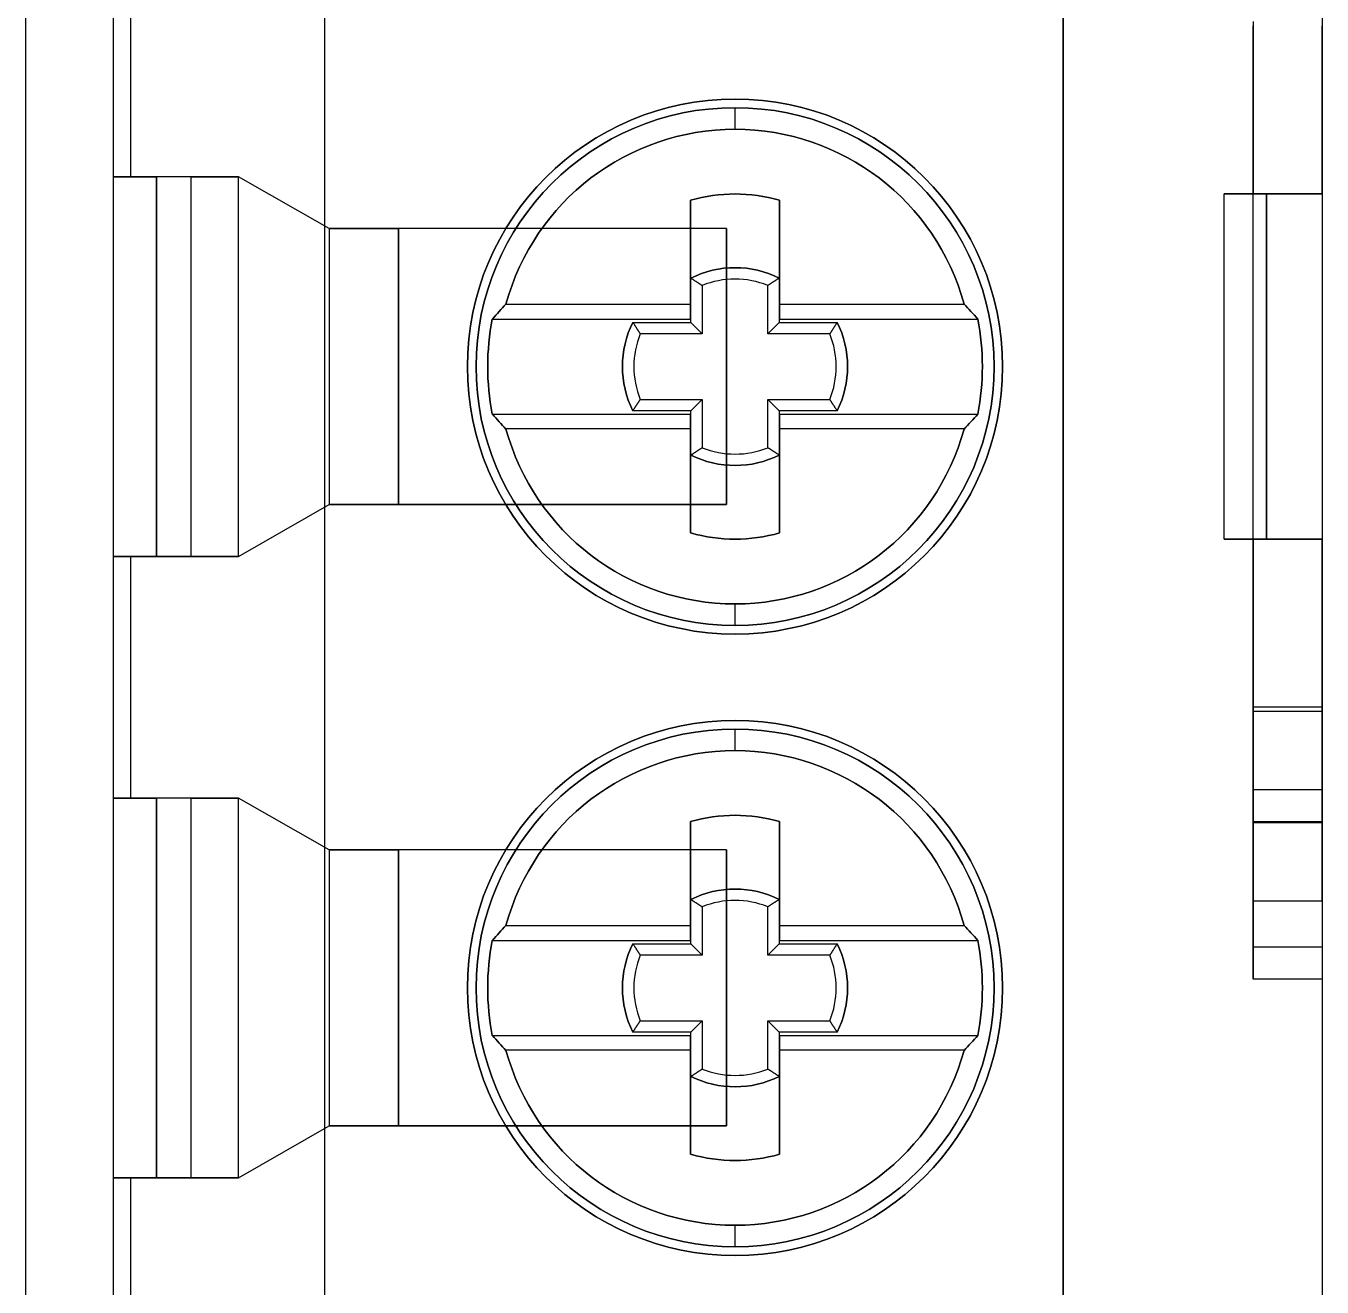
# Model space of a CAD drawing. Header units: inches. Extents: x 0 to 92454, y -34894 to 11.
# Drawn here: x 0.747 to 1.339, y 6.021 to 6.596 of the extents above; entities that cross this region are included whole.
import ezdxf

# ---------------------------------------------------------------- set-up
doc = ezdxf.new("R2010")
doc.units = ezdxf.units.IN
doc.header["$MEASUREMENT"] = 0

# ---------------------------------------------------------------- blocks, each defined once
blk = doc.blocks.new('2023_07_21_11_46_31_0481')
at = {"color": 7}
for p, q in [((18.986, 92.2, 123), (18.986, 182.6, 123)), ((20, 92.2, 151.99), (20, 182.6, 151.99)), ((22.45, 137.5, 123), (22.45, 182.5, 123)), ((31, 180.9, 142.19), (31, 139.1, 142.19)), ((31, 139.1, 151.99), (31, 180.9, 151.99)), ((34, 180.5, 152), (34, 139.5, 152)), ((20, 165.8, 151.79), (20, 168.6, 151.79)), ((20, 165.8, 123.39), (20, 168.6, 123.39)), ((20.2, 165.8, 151.99), (20.2, 168.6, 151.99)), ((20.2, 165.8, 151.99), (20.2, 168.6, 151.99)), ((20.2, 165.8, 123.19), (20.2, 168.6, 123.19)), ((34, 168.501, 142.19), (34, 165.6, 142.19)), ((33.2, 167.597, 151.69), (33.2, 165.6, 151.69)), ((34, 167.597, 151.69), (34, 165.6, 151.69)), ((27.2, 166.7, 145.49), (27.2, 166.7, 151.99)), ((27.2, 166.7, 145.49), (27.2, 166.7, 151.99)), ((27.2, 166.35, 147.89), (27.2, 166.6, 145.49)), ((27.2, 166.35, 147.89), (27.2, 166.6, 145.49)), ((20.2, 165.8, 151.99), (20.5, 165.8, 151.99)), ((20.5, 165.8, 151.99), (20.5, 161.4, 151.99)), ((21.45, 161.4, 130.69), (21.45, 165.8, 130.69)), ((22.5, 165.2, 130.69), (21.45, 165.8, 130.69)), ((26.685, 165.527, 146.79), (26.685, 165.527, 147.89)), ((26.685, 165.527, 146.79), (26.685, 164.15, 146.79)), ((26.685, 164.323, 147.89), (26.685, 165.527, 147.89)), ((27.715, 165.527, 146.79), (27.715, 165.527, 147.89)), ((27.715, 164.15, 146.79), (27.715, 165.527, 146.79)), ((27.715, 165.527, 147.89), (27.715, 164.323, 147.89)), ((34, 165.6, 151.69), (33.2, 165.6, 151.69)), ((33.2, 165.6, 150.684), (34, 165.6, 150.684)), ((33.356, 161.6, 142.19), (33.356, 165.6, 142.19)), ((33.356, 165.6, 142.19), (34, 165.6, 142.19)), ((27.1, 165.2, 130.69), (22.5, 165.2, 130.69)), ((27.1, 162, 130.69), (27.1, 165.2, 130.69)), ((26.688, 164.112, 146.79), (26.688, 164.625, 146.79)), ((27.712, 164.625, 146.79), (27.712, 164.112, 146.79)), ((26.819, 164.54, 146.3), (26.819, 163.981, 146.3)), ((27.581, 163.981, 146.3), (27.581, 164.54, 146.3)), ((24.547, 164.323, 147.89), (26.685, 164.323, 147.89)), ((27.715, 164.323, 147.89), (29.853, 164.323, 147.89)), ((24.389, 164.15, 146.79), (26.685, 164.15, 146.79)), ((26.017, 164.112, 146.79), (26.688, 164.112, 146.79)), ((27.712, 164.112, 146.79), (28.383, 164.112, 146.79)), ((27.715, 164.15, 146.79), (30.011, 164.15, 146.79)), ((26.819, 163.981, 146.3), (26.102, 163.981, 146.3)), ((28.298, 163.981, 146.3), (27.581, 163.981, 146.3)), ((26.102, 163.219, 146.3), (26.819, 163.219, 146.3)), ((26.819, 163.219, 146.3), (26.819, 162.66, 146.3)), ((27.581, 162.66, 146.3), (27.581, 163.219, 146.3)), ((27.581, 163.219, 146.3), (28.298, 163.219, 146.3)), ((26.688, 163.088, 146.79), (26.017, 163.088, 146.79)), ((26.688, 162.575, 146.79), (26.688, 163.088, 146.79)), ((28.383, 163.088, 146.79), (27.712, 163.088, 146.79)), ((27.712, 163.088, 146.79), (27.712, 162.575, 146.79)), ((24.389, 163.05, 146.79), (26.685, 163.05, 146.79)), ((26.685, 163.05, 146.79), (26.685, 161.673, 146.79)), ((27.715, 163.05, 146.79), (30.011, 163.05, 146.79)), ((27.715, 161.673, 146.79), (27.715, 163.05, 146.79)), ((26.685, 162.877, 147.89), (24.547, 162.877, 147.89)), ((26.685, 161.673, 147.89), (26.685, 162.877, 147.89)), ((27.715, 162.877, 147.89), (27.715, 161.673, 147.89)), ((29.853, 162.877, 147.89), (27.715, 162.877, 147.89)), ((21.45, 161.4, 130.69), (22.5, 162, 130.69)), ((22.5, 162, 130.69), (27.1, 162, 130.69)), ((26.685, 161.673, 146.79), (26.685, 161.673, 147.89)), ((27.715, 161.673, 146.79), (27.715, 161.673, 147.89)), ((33.2, 161.6, 151.69), (34, 161.6, 151.69)), ((33.2, 161.6, 151.69), (33.2, 159.603, 151.69)), ((34, 161.6, 150.684), (33.2, 161.6, 150.684)), ((34, 161.6, 142.19), (33.356, 161.6, 142.19)), ((34, 161.6, 151.69), (34, 159.603, 151.69)), ((34, 161.6, 142.19), (34, 158.699, 142.19)), ((20, 158.6, 151.79), (20, 161.4, 151.79)), ((20, 158.6, 123.39), (20, 161.4, 123.39)), ((20.5, 161.4, 151.99), (20.2, 161.4, 151.99)), ((20.2, 158.6, 151.99), (20.2, 161.4, 151.99)), ((20.2, 158.6, 151.99), (20.2, 161.4, 151.99)), ((20.2, 158.6, 123.19), (20.2, 161.4, 123.19)), ((27.2, 160.6, 145.49), (27.2, 160.85, 147.89)), ((27.2, 160.6, 145.49), (27.2, 160.85, 147.89)), ((27.2, 160.5, 151.99), (27.2, 160.5, 145.49)), ((27.2, 160.5, 151.99), (27.2, 160.5, 145.49)), ((34, 159.652, 150.853), (33.2, 159.652, 150.853)), ((34, 159.652, 150.853), (33.2, 159.652, 150.853)), ((34, 159.603, 151.69), (33.2, 159.603, 151.69)), ((34, 159.603, 151.69), (33.2, 159.603, 151.69)), ((27.2, 159.5, 145.49), (27.2, 159.5, 151.99)), ((27.2, 159.5, 145.49), (27.2, 159.5, 151.99)), ((27.2, 159.15, 147.89), (27.2, 159.4, 145.49)), ((27.2, 159.15, 147.89), (27.2, 159.4, 145.49)), ((33.2, 156.501, 142.19), (33.2, 158.699, 142.19)), ((33.2, 158.699, 142.19), (34, 158.699, 142.19)), ((20.2, 158.6, 151.99), (20.5, 158.6, 151.99)), ((20.5, 158.6, 151.99), (20.5, 154.2, 151.99)), ((21.45, 154.2, 130.69), (21.45, 158.6, 130.69)), ((22.5, 158, 130.69), (21.45, 158.6, 130.69)), ((26.685, 158.327, 146.79), (26.685, 158.327, 147.89)), ((26.685, 158.327, 146.79), (26.685, 156.95, 146.79)), ((26.685, 157.123, 147.89), (26.685, 158.327, 147.89)), ((27.715, 158.327, 146.79), (27.715, 158.327, 147.89)), ((27.715, 156.95, 146.79), (27.715, 158.327, 146.79)), ((27.715, 158.327, 147.89), (27.715, 157.123, 147.89)), ((34, 158.326, 144.542), (33.2, 158.326, 144.542)), ((34, 158.312, 149.844), (33.2, 158.312, 149.844)), ((34, 158.312, 149.844), (33.2, 158.312, 149.844)), ((27.1, 158, 130.69), (22.5, 158, 130.69)), ((27.1, 154.8, 130.69), (27.1, 158, 130.69)), ((26.688, 156.912, 146.79), (26.688, 157.425, 146.79)), ((27.712, 157.425, 146.79), (27.712, 156.912, 146.79)), ((34, 157.406, 149.605), (33.2, 157.406, 149.605)), ((34, 157.406, 149.605), (33.2, 157.406, 149.605)), ((26.819, 157.34, 146.3), (26.819, 156.781, 146.3)), ((27.581, 156.781, 146.3), (27.581, 157.34, 146.3)), ((24.547, 157.123, 147.89), (26.685, 157.123, 147.89)), ((27.715, 157.123, 147.89), (29.853, 157.123, 147.89)), ((24.389, 156.95, 146.79), (26.685, 156.95, 146.79)), ((26.017, 156.912, 146.79), (26.688, 156.912, 146.79)), ((27.712, 156.912, 146.79), (28.383, 156.912, 146.79)), ((27.715, 156.95, 146.79), (30.011, 156.95, 146.79)), ((26.819, 156.781, 146.3), (26.102, 156.781, 146.3)), ((28.298, 156.781, 146.3), (27.581, 156.781, 146.3)), ((34, 156.874, 144.542), (33.2, 156.874, 144.542)), ((34, 156.501, 142.19), (33.2, 156.501, 142.19)), ((34, 156.501, 142.19), (34, 141, 142.19)), ((26.102, 156.019, 146.3), (26.819, 156.019, 146.3)), ((26.819, 156.019, 146.3), (26.819, 155.46, 146.3)), ((27.581, 155.46, 146.3), (27.581, 156.019, 146.3)), ((27.581, 156.019, 146.3), (28.298, 156.019, 146.3)), ((24.389, 155.85, 146.79), (26.685, 155.85, 146.79)), ((26.688, 155.888, 146.79), (26.017, 155.888, 146.79)), ((26.685, 155.85, 146.79), (26.685, 154.473, 146.79)), ((26.688, 155.375, 146.79), (26.688, 155.888, 146.79)), ((28.383, 155.888, 146.79), (27.712, 155.888, 146.79)), ((27.712, 155.888, 146.79), (27.712, 155.375, 146.79)), ((27.715, 155.85, 146.79), (30.011, 155.85, 146.79)), ((27.715, 154.473, 146.79), (27.715, 155.85, 146.79)), ((26.685, 155.677, 147.89), (24.547, 155.677, 147.89)), ((26.685, 154.473, 147.89), (26.685, 155.677, 147.89)), ((27.715, 155.677, 147.89), (27.715, 154.473, 147.89)), ((29.853, 155.677, 147.89), (27.715, 155.677, 147.89)), ((21.45, 154.2, 130.69), (22.5, 154.8, 130.69)), ((22.5, 154.8, 130.69), (27.1, 154.8, 130.69)), ((26.685, 154.473, 146.79), (26.685, 154.473, 147.89)), ((27.715, 154.473, 146.79), (27.715, 154.473, 147.89)), ((20, 151.4, 151.79), (20, 154.2, 151.79)), ((20, 151.4, 123.39), (20, 154.2, 123.39)), ((20.5, 154.2, 151.99), (20.2, 154.2, 151.99)), ((20.2, 151.4, 151.99), (20.2, 154.2, 151.99)), ((20.2, 151.4, 151.99), (20.2, 154.2, 151.99)), ((20.2, 151.4, 123.19), (20.2, 154.2, 123.19)), ((27.2, 153.4, 145.49), (27.2, 153.65, 147.89)), ((27.2, 153.4, 145.49), (27.2, 153.65, 147.89)), ((27.2, 153.3, 151.99), (27.2, 153.3, 145.49)), ((27.2, 153.3, 151.99), (27.2, 153.3, 145.49))]:
    blk.add_line(p, q, dxfattribs=at)
at = {"color": 7, "extrusion": (-0.994891, 0, 0.100955)}
blk.add_line((18.986, 92.2, 123), (18.986, 182.6, 123), dxfattribs=at)
at = {"color": 7, "extrusion": (1, 0, 0)}
for p, q in [((20, 92.2, 151.99), (20, 182.6, 151.99)), ((31, 139.1, 151.99), (31, 180.9, 151.99)), ((31, 180.9, 142.19), (31, 139.1, 142.19)), ((20, 165.8, 151.79), (20, 168.6, 151.79)), ((20, 161.4, 143.99), (20, 165.8, 143.99)), ((20, 165.8, 143.99), (20, 165.8, 151.79)), ((26.685, 165.527, 146.79), (26.685, 164.15, 146.79)), ((26.685, 165.527, 146.79), (26.685, 165.527, 147.89)), ((26.685, 164.323, 147.89), (26.685, 165.527, 147.89)), ((26.685, 164.15, 146.79), (26.685, 164.323, 147.89)), ((26.685, 162.877, 147.89), (26.685, 163.05, 146.79)), ((26.685, 163.05, 146.79), (26.685, 161.673, 146.79)), ((26.685, 161.673, 147.89), (26.685, 162.877, 147.89)), ((26.685, 161.673, 146.79), (26.685, 161.673, 147.89)), ((20, 158.6, 151.79), (20, 161.4, 151.79)), ((20, 161.4, 151.79), (20, 161.4, 143.99)), ((20, 154.2, 143.99), (20, 158.6, 143.99)), ((20, 158.6, 143.99), (20, 158.6, 151.79)), ((26.685, 158.327, 146.79), (26.685, 156.95, 146.79)), ((26.685, 158.327, 146.79), (26.685, 158.327, 147.89)), ((26.685, 157.123, 147.89), (26.685, 158.327, 147.89)), ((26.685, 156.95, 146.79), (26.685, 157.123, 147.89)), ((26.685, 155.677, 147.89), (26.685, 155.85, 146.79)), ((26.685, 155.85, 146.79), (26.685, 154.473, 146.79)), ((26.685, 154.473, 147.89), (26.685, 155.677, 147.89)), ((26.685, 154.473, 146.79), (26.685, 154.473, 147.89)), ((20, 151.4, 151.79), (20, 154.2, 151.79)), ((20, 154.2, 151.79), (20, 154.2, 143.99))]:
    blk.add_line(p, q, dxfattribs=at)
at = {"color": 7, "extrusion": (0, 0, -1)}
for p, q in [((22.45, 137.5, 123.19), (22.45, 182.5, 123.19)), ((20, 165.8, 143.99), (20, 168.6, 143.99)), ((20.2, 165.8, 123.19), (20.2, 168.6, 123.19)), ((20, 161.4, 143.99), (20, 165.8, 143.99)), ((20.9, 165.8, 123.19), (20.2, 165.8, 123.19)), ((21.45, 165.8, 150.99), (20.5, 165.8, 150.99)), ((20.5, 161.4, 150.99), (20.5, 165.8, 150.99)), ((20.9, 161.4, 123.19), (20.9, 165.8, 123.19)), ((22.5, 165.2, 150.99), (21.45, 165.8, 150.99)), ((22.5, 165.2, 134.89), (22.5, 162, 134.89)), ((27.1, 165.2, 134.89), (22.5, 165.2, 134.89)), ((23.3, 165.2, 150.99), (22.5, 165.2, 150.99)), ((23.3, 162, 150.99), (23.3, 165.2, 150.99)), ((27.1, 165.2, 134.89), (27.1, 162, 134.89)), ((21.45, 161.4, 150.99), (22.5, 162, 150.99)), ((27.1, 162, 134.89), (22.5, 162, 134.89)), ((22.5, 162, 150.99), (23.3, 162, 150.99)), ((20, 158.6, 143.99), (20, 161.4, 143.99)), ((20.2, 158.6, 123.19), (20.2, 161.4, 123.19)), ((20.2, 161.4, 123.19), (20.9, 161.4, 123.19)), ((21.45, 161.4, 150.99), (20.5, 161.4, 150.99)), ((20, 154.2, 143.99), (20, 158.6, 143.99)), ((20.9, 158.6, 123.19), (20.2, 158.6, 123.19)), ((21.45, 158.6, 150.99), (20.5, 158.6, 150.99)), ((20.5, 154.2, 150.99), (20.5, 158.6, 150.99)), ((20.9, 154.2, 123.19), (20.9, 158.6, 123.19)), ((22.5, 158, 150.99), (21.45, 158.6, 150.99)), ((22.5, 158, 134.89), (22.5, 154.8, 134.89)), ((27.1, 158, 134.89), (22.5, 158, 134.89)), ((23.3, 158, 150.99), (22.5, 158, 150.99)), ((23.3, 154.8, 150.99), (23.3, 158, 150.99)), ((27.1, 158, 134.89), (27.1, 154.8, 134.89)), ((21.45, 154.2, 150.99), (22.5, 154.8, 150.99)), ((27.1, 154.8, 134.89), (22.5, 154.8, 134.89)), ((22.5, 154.8, 150.99), (23.3, 154.8, 150.99)), ((20, 151.4, 143.99), (20, 154.2, 143.99)), ((20.2, 151.4, 123.19), (20.2, 154.2, 123.19)), ((20.2, 154.2, 123.19), (20.9, 154.2, 123.19)), ((21.45, 154.2, 150.99), (20.5, 154.2, 150.99))]:
    blk.add_line(p, q, dxfattribs=at)
at = {"color": 7, "extrusion": (-1, 0, 0)}
for p, q in [((22.45, 137.5, 123), (22.45, 182.5, 123)), ((22.45, 137.5, 123.19), (22.45, 182.5, 123.19)), ((34, 180.5, 152), (34, 139.5, 152)), ((20, 165.8, 143.99), (20, 168.6, 143.99)), ((20, 165.8, 123.39), (20, 168.6, 123.39)), ((34, 168.501, 142.19), (34, 165.6, 142.19)), ((33.2, 167.597, 151.69), (33.2, 165.6, 151.69)), ((34, 167.597, 151.69), (34, 165.6, 151.69)), ((20, 165.8, 123.39), (20, 165.8, 143.99)), ((20.5, 165.8, 150.99), (20.5, 165.8, 151.99)), ((20.5, 161.4, 150.99), (20.5, 165.8, 150.99)), ((20.5, 165.8, 151.99), (20.5, 161.4, 151.99)), ((20.9, 165.8, 123.19), (20.9, 165.8, 129.09)), ((20.9, 161.4, 123.19), (20.9, 165.8, 123.19)), ((20.9, 161.4, 129.09), (20.9, 165.8, 129.09)), ((21.45, 161.4, 130.69), (21.45, 165.8, 130.69)), ((21.45, 165.8, 129.64), (21.45, 165.8, 130.69)), ((21.45, 161.4, 129.64), (21.45, 165.8, 129.64)), ((27.715, 165.527, 147.89), (27.715, 164.323, 147.89)), ((27.715, 165.527, 146.79), (27.715, 165.527, 147.89)), ((27.715, 164.15, 146.79), (27.715, 165.527, 146.79)), ((33.2, 165.6, 151.69), (33.2, 165.6, 150.684)), ((34, 165.6, 151.69), (34, 165.6, 151.99)), ((34, 165.6, 151.99), (34, 161.6, 151.99)), ((34, 165.6, 142.19), (34, 165.6, 150.684)), ((22.5, 165.2, 143.104), (22.5, 162, 143.104)), ((22.5, 165.2, 143.104), (22.5, 165.2, 134.89)), ((22.5, 165.2, 134.89), (22.5, 162, 134.89)), ((23.3, 165.2, 144.49), (23.3, 162, 144.49)), ((23.3, 162, 150.99), (23.3, 165.2, 150.99)), ((23.3, 165.2, 150.99), (23.3, 165.2, 144.49)), ((27.1, 162, 130.69), (27.1, 165.2, 130.69)), ((27.1, 165.2, 134.89), (27.1, 162, 134.89)), ((27.1, 165.2, 130.69), (27.1, 165.2, 134.89)), ((27.715, 164.323, 147.89), (27.715, 164.15, 146.79)), ((27.715, 163.05, 146.79), (27.715, 162.877, 147.89)), ((27.715, 161.673, 146.79), (27.715, 163.05, 146.79)), ((27.715, 162.877, 147.89), (27.715, 161.673, 147.89)), ((22.5, 162, 143.104), (22.5, 162, 134.89)), ((23.3, 162, 150.99), (23.3, 162, 144.49)), ((27.1, 162, 134.89), (27.1, 162, 130.69)), ((27.715, 161.673, 146.79), (27.715, 161.673, 147.89)), ((33.2, 161.6, 151.69), (33.2, 159.603, 151.69)), ((33.2, 161.6, 150.684), (33.2, 161.6, 151.69)), ((34, 161.6, 151.99), (34, 161.6, 151.69)), ((34, 161.6, 151.69), (34, 159.603, 151.69)), ((34, 161.6, 142.19), (34, 158.699, 142.19)), ((34, 161.6, 150.684), (34, 161.6, 142.19)), ((20, 158.6, 143.99), (20, 161.4, 143.99)), ((20, 161.4, 143.99), (20, 161.4, 123.39)), ((20, 158.6, 123.39), (20, 161.4, 123.39)), ((20.5, 161.4, 150.99), (20.5, 161.4, 151.99)), ((20.9, 161.4, 123.19), (20.9, 161.4, 129.09)), ((21.45, 161.4, 129.64), (21.45, 161.4, 130.69)), ((33.2, 156.501, 142.19), (33.2, 158.699, 142.19)), ((33.2, 158.699, 142.19), (33.2, 158.326, 144.542)), ((34, 158.699, 142.19), (34, 158.326, 144.542)), ((20, 158.6, 123.39), (20, 158.6, 143.99)), ((20.5, 158.6, 150.99), (20.5, 158.6, 151.99)), ((20.5, 154.2, 150.99), (20.5, 158.6, 150.99)), ((20.5, 158.6, 151.99), (20.5, 154.2, 151.99)), ((20.9, 158.6, 123.19), (20.9, 158.6, 129.09)), ((20.9, 154.2, 123.19), (20.9, 158.6, 123.19)), ((20.9, 154.2, 129.09), (20.9, 158.6, 129.09)), ((21.45, 154.2, 130.69), (21.45, 158.6, 130.69)), ((21.45, 158.6, 129.64), (21.45, 158.6, 130.69)), ((21.45, 154.2, 129.64), (21.45, 158.6, 129.64)), ((27.715, 158.327, 147.89), (27.715, 157.123, 147.89)), ((27.715, 158.327, 146.79), (27.715, 158.327, 147.89)), ((27.715, 156.95, 146.79), (27.715, 158.327, 146.79)), ((22.5, 158, 143.104), (22.5, 154.8, 143.104)), ((22.5, 158, 143.104), (22.5, 158, 134.89)), ((22.5, 158, 134.89), (22.5, 154.8, 134.89)), ((23.3, 158, 144.49), (23.3, 154.8, 144.49)), ((23.3, 154.8, 150.99), (23.3, 158, 150.99)), ((23.3, 158, 150.99), (23.3, 158, 144.49)), ((27.1, 154.8, 130.69), (27.1, 158, 130.69)), ((27.1, 158, 134.89), (27.1, 154.8, 134.89)), ((27.1, 158, 130.69), (27.1, 158, 134.89)), ((27.715, 157.123, 147.89), (27.715, 156.95, 146.79)), ((33.2, 156.874, 144.542), (33.2, 156.501, 142.19)), ((34, 156.874, 144.542), (34, 156.501, 142.19)), ((34, 156.501, 142.19), (34, 141, 142.19)), ((27.715, 155.85, 146.79), (27.715, 155.677, 147.89)), ((27.715, 154.473, 146.79), (27.715, 155.85, 146.79)), ((27.715, 155.677, 147.89), (27.715, 154.473, 147.89)), ((22.5, 154.8, 143.104), (22.5, 154.8, 134.89)), ((23.3, 154.8, 150.99), (23.3, 154.8, 144.49)), ((27.1, 154.8, 134.89), (27.1, 154.8, 130.69)), ((27.715, 154.473, 146.79), (27.715, 154.473, 147.89)), ((20, 151.4, 143.99), (20, 154.2, 143.99)), ((20, 154.2, 143.99), (20, 154.2, 123.39)), ((20, 151.4, 123.39), (20, 154.2, 123.39)), ((20.5, 154.2, 150.99), (20.5, 154.2, 151.99)), ((20.9, 154.2, 123.19), (20.9, 154.2, 129.09)), ((21.45, 154.2, 129.64), (21.45, 154.2, 130.69))]:
    blk.add_line(p, q, dxfattribs=at)
at = {"color": 7, "extrusion": (0, -1, 0)}
for p, q in [((20, 165.8, 143.99), (20, 165.8, 151.79)), ((20, 165.8, 123.39), (20, 165.8, 143.99)), ((20.2, 165.8, 151.99), (20.5, 165.8, 151.99)), ((20.9, 165.8, 123.19), (20.2, 165.8, 123.19)), ((21.45, 165.8, 150.99), (20.5, 165.8, 150.99)), ((20.5, 165.8, 150.99), (20.5, 165.8, 151.99)), ((20.9, 165.8, 123.19), (20.9, 165.8, 129.09)), ((20.9, 165.8, 129.09), (21.45, 165.8, 129.64)), ((21.45, 165.8, 129.64), (21.45, 165.8, 130.69)), ((21.45, 165.8, 130.69), (21.45, 165.8, 150.99)), ((22.5, 165.2, 143.104), (23.3, 165.2, 144.49)), ((23.3, 165.2, 150.99), (22.5, 165.2, 150.99)), ((22.5, 165.2, 150.99), (22.5, 165.2, 143.104)), ((27.1, 165.2, 134.89), (22.5, 165.2, 134.89)), ((22.5, 165.2, 134.89), (22.5, 165.2, 130.69)), ((27.1, 165.2, 130.69), (22.5, 165.2, 130.69)), ((23.3, 165.2, 150.99), (23.3, 165.2, 144.49)), ((27.1, 165.2, 130.69), (27.1, 165.2, 134.89)), ((33.2, 161.6, 151.971), (32.866, 161.6, 147.112)), ((32.866, 161.6, 147.112), (33.361, 161.6, 142.256)), ((34, 161.6, 150.684), (33.2, 161.6, 150.684)), ((33.2, 161.6, 150.684), (33.2, 161.6, 151.69)), ((33.2, 161.6, 151.69), (34, 161.6, 151.69)), ((34, 161.6, 151.99), (33.2, 161.6, 151.971)), ((33.357, 161.6, 142.256), (33.356, 161.6, 142.19)), ((34, 161.6, 142.19), (33.356, 161.6, 142.19)), ((33.361, 161.6, 142.256), (33.357, 161.6, 142.256)), ((34, 161.6, 150.684), (34, 161.6, 142.19)), ((34, 161.6, 151.99), (34, 161.6, 151.69)), ((20, 158.6, 143.99), (20, 158.6, 151.79)), ((20, 158.6, 123.39), (20, 158.6, 143.99)), ((20.2, 158.6, 151.99), (20.5, 158.6, 151.99)), ((20.9, 158.6, 123.19), (20.2, 158.6, 123.19)), ((21.45, 158.6, 150.99), (20.5, 158.6, 150.99)), ((20.5, 158.6, 150.99), (20.5, 158.6, 151.99)), ((20.9, 158.6, 123.19), (20.9, 158.6, 129.09)), ((20.9, 158.6, 129.09), (21.45, 158.6, 129.64)), ((21.45, 158.6, 129.64), (21.45, 158.6, 130.69)), ((21.45, 158.6, 130.69), (21.45, 158.6, 150.99)), ((22.5, 158, 143.104), (23.3, 158, 144.49)), ((23.3, 158, 150.99), (22.5, 158, 150.99)), ((22.5, 158, 150.99), (22.5, 158, 143.104)), ((27.1, 158, 134.89), (22.5, 158, 134.89)), ((22.5, 158, 134.89), (22.5, 158, 130.69)), ((27.1, 158, 130.69), (22.5, 158, 130.69)), ((23.3, 158, 150.99), (23.3, 158, 144.49)), ((27.1, 158, 130.69), (27.1, 158, 134.89))]:
    blk.add_line(p, q, dxfattribs=at)
at = {"color": 7, "extrusion": (-0.707107, 0, 0.707107)}
for p, q in [((20.9, 165.8, 129.09), (21.45, 165.8, 129.64)), ((20.9, 161.4, 129.09), (20.9, 165.8, 129.09)), ((21.45, 161.4, 129.64), (21.45, 165.8, 129.64)), ((20.9, 161.4, 129.09), (21.45, 161.4, 129.64)), ((20.9, 158.6, 129.09), (21.45, 158.6, 129.64)), ((20.9, 154.2, 129.09), (20.9, 158.6, 129.09)), ((21.45, 154.2, 129.64), (21.45, 158.6, 129.64)), ((20.9, 154.2, 129.09), (21.45, 154.2, 129.64))]:
    blk.add_line(p, q, dxfattribs=at)
at = {"color": 7, "extrusion": (-0.496139, -0.868243, 0)}
for p, q in [((22.5, 165.2, 130.69), (21.45, 165.8, 130.69)), ((22.5, 165.2, 150.99), (21.45, 165.8, 150.99)), ((21.45, 165.8, 130.69), (21.45, 165.8, 150.99)), ((22.5, 165.2, 134.89), (22.5, 165.2, 130.69)), ((22.5, 165.2, 143.104), (22.5, 165.2, 134.89)), ((22.5, 165.2, 150.99), (22.5, 165.2, 143.104)), ((22.5, 158, 130.69), (21.45, 158.6, 130.69)), ((22.5, 158, 150.99), (21.45, 158.6, 150.99)), ((21.45, 158.6, 130.69), (21.45, 158.6, 150.99)), ((22.5, 158, 134.89), (22.5, 158, 130.69)), ((22.5, 158, 143.104), (22.5, 158, 134.89)), ((22.5, 158, 150.99), (22.5, 158, 143.104))]:
    blk.add_line(p, q, dxfattribs=at)
at = {"color": 7, "extrusion": (-0.99764, 0, 0.068656)}
for p, q in [((33.2, 165.6, 151.971), (32.866, 165.6, 147.112)), ((32.866, 161.6, 147.112), (32.866, 165.6, 147.112)), ((33.2, 161.6, 151.971), (33.2, 165.6, 151.971)), ((33.2, 161.6, 151.971), (32.866, 161.6, 147.112))]:
    blk.add_line(p, q, dxfattribs=at)
at = {"color": 7, "extrusion": (-0.994842, 0, -0.101437)}
for p, q in [((32.866, 165.6, 147.112), (33.361, 165.6, 142.256)), ((32.866, 161.6, 147.112), (32.866, 165.6, 147.112)), ((33.361, 161.6, 142.256), (33.361, 165.6, 142.256)), ((32.866, 161.6, 147.112), (33.361, 161.6, 142.256))]:
    blk.add_line(p, q, dxfattribs=at)
at = {"color": 7, "extrusion": (0, 1, 0)}
for p, q in [((32.866, 165.6, 147.112), (33.361, 165.6, 142.256)), ((33.2, 165.6, 151.971), (32.866, 165.6, 147.112)), ((34, 165.6, 151.99), (33.2, 165.6, 151.971)), ((34, 165.6, 151.69), (33.2, 165.6, 151.69)), ((33.2, 165.6, 151.69), (33.2, 165.6, 150.684)), ((33.2, 165.6, 150.684), (34, 165.6, 150.684)), ((33.356, 165.6, 142.19), (34, 165.6, 142.19)), ((33.357, 165.6, 142.256), (33.356, 165.6, 142.19)), ((33.361, 165.6, 142.256), (33.357, 165.6, 142.256)), ((34, 165.6, 142.19), (34, 165.6, 150.684)), ((34, 165.6, 151.69), (34, 165.6, 151.99)), ((27.1, 162, 134.89), (22.5, 162, 134.89)), ((22.5, 162, 130.69), (27.1, 162, 130.69)), ((22.5, 162, 134.89), (22.5, 162, 130.69)), ((23.3, 162, 144.49), (22.5, 162, 143.104)), ((22.5, 162, 150.99), (22.5, 162, 143.104)), ((22.5, 162, 150.99), (23.3, 162, 150.99)), ((23.3, 162, 150.99), (23.3, 162, 144.49)), ((27.1, 162, 134.89), (27.1, 162, 130.69)), ((20, 161.4, 143.99), (20, 161.4, 123.39)), ((20, 161.4, 151.79), (20, 161.4, 143.99)), ((20.2, 161.4, 123.19), (20.9, 161.4, 123.19)), ((20.5, 161.4, 151.99), (20.2, 161.4, 151.99)), ((20.5, 161.4, 150.99), (20.5, 161.4, 151.99)), ((21.45, 161.4, 150.99), (20.5, 161.4, 150.99)), ((20.9, 161.4, 129.09), (21.45, 161.4, 129.64)), ((20.9, 161.4, 123.19), (20.9, 161.4, 129.09)), ((21.45, 161.4, 130.69), (21.45, 161.4, 150.99)), ((21.45, 161.4, 129.64), (21.45, 161.4, 130.69)), ((27.1, 154.8, 134.89), (22.5, 154.8, 134.89)), ((22.5, 154.8, 130.69), (27.1, 154.8, 130.69)), ((22.5, 154.8, 134.89), (22.5, 154.8, 130.69)), ((23.3, 154.8, 144.49), (22.5, 154.8, 143.104)), ((22.5, 154.8, 150.99), (22.5, 154.8, 143.104)), ((22.5, 154.8, 150.99), (23.3, 154.8, 150.99)), ((23.3, 154.8, 150.99), (23.3, 154.8, 144.49)), ((27.1, 154.8, 134.89), (27.1, 154.8, 130.69)), ((20, 154.2, 143.99), (20, 154.2, 123.39)), ((20, 154.2, 151.79), (20, 154.2, 143.99)), ((20.2, 154.2, 123.19), (20.9, 154.2, 123.19)), ((20.5, 154.2, 151.99), (20.2, 154.2, 151.99)), ((20.5, 154.2, 150.99), (20.5, 154.2, 151.99)), ((21.45, 154.2, 150.99), (20.5, 154.2, 150.99)), ((20.9, 154.2, 129.09), (21.45, 154.2, 129.64)), ((20.9, 154.2, 123.19), (20.9, 154.2, 129.09)), ((21.45, 154.2, 130.69), (21.45, 154.2, 150.99)), ((21.45, 154.2, 129.64), (21.45, 154.2, 130.69))]:
    blk.add_line(p, q, dxfattribs=at)
at = {"color": 7, "extrusion": (-0.02379, 0, 0.999717)}
for p, q in [((34, 165.6, 151.99), (33.2, 165.6, 151.971)), ((33.2, 161.6, 151.971), (33.2, 165.6, 151.971)), ((34, 165.6, 151.99), (34, 161.6, 151.99)), ((34, 161.6, 151.99), (33.2, 161.6, 151.971))]:
    blk.add_line(p, q, dxfattribs=at)
at = {"color": 7, "extrusion": (-0.999986, 0, 0.005202)}
for p, q in [((33.356, 161.6, 142.19), (33.356, 165.6, 142.19)), ((33.357, 165.6, 142.256), (33.356, 165.6, 142.19)), ((33.357, 161.6, 142.256), (33.357, 165.6, 142.256)), ((33.357, 161.6, 142.256), (33.356, 161.6, 142.19))]:
    blk.add_line(p, q, dxfattribs=at)
at = {"color": 7, "extrusion": (-2.31898e-06, 0, 1)}
for p, q in [((33.361, 165.6, 142.256), (33.357, 165.6, 142.256)), ((33.357, 161.6, 142.256), (33.357, 165.6, 142.256)), ((33.361, 161.6, 142.256), (33.361, 165.6, 142.256)), ((33.361, 161.6, 142.256), (33.357, 161.6, 142.256))]:
    blk.add_line(p, q, dxfattribs=at)
at = {"color": 7, "extrusion": (-0.866025, 0, 0.5)}
for p, q in [((22.5, 165.2, 143.104), (23.3, 165.2, 144.49)), ((22.5, 165.2, 143.104), (22.5, 162, 143.104)), ((23.3, 165.2, 144.49), (23.3, 162, 144.49)), ((23.3, 162, 144.49), (22.5, 162, 143.104)), ((22.5, 158, 143.104), (23.3, 158, 144.49)), ((22.5, 158, 143.104), (22.5, 154.8, 143.104)), ((23.3, 158, 144.49), (23.3, 154.8, 144.49)), ((23.3, 154.8, 144.49), (22.5, 154.8, 143.104))]:
    blk.add_line(p, q, dxfattribs=at)
at = {"color": 7, "extrusion": (0.965926, 0, 0.258819)}
for p, q in [((26.688, 164.112, 146.79), (26.688, 164.625, 146.79)), ((26.819, 164.54, 146.3), (26.819, 163.981, 146.3)), ((26.688, 164.112, 146.79), (26.819, 163.981, 146.3)), ((26.688, 163.088, 146.79), (26.819, 163.219, 146.3)), ((26.819, 163.219, 146.3), (26.819, 162.66, 146.3)), ((26.688, 162.575, 146.79), (26.688, 163.088, 146.79)), ((26.688, 156.912, 146.79), (26.688, 157.425, 146.79)), ((26.819, 157.34, 146.3), (26.819, 156.781, 146.3)), ((26.688, 156.912, 146.79), (26.819, 156.781, 146.3)), ((26.688, 155.888, 146.79), (26.819, 156.019, 146.3)), ((26.819, 156.019, 146.3), (26.819, 155.46, 146.3)), ((26.688, 155.375, 146.79), (26.688, 155.888, 146.79))]:
    blk.add_line(p, q, dxfattribs=at)
at = {"color": 7, "extrusion": (-0.965926, 0, 0.258819)}
for p, q in [((27.712, 164.625, 146.79), (27.712, 164.112, 146.79)), ((27.581, 163.981, 146.3), (27.581, 164.54, 146.3)), ((27.712, 164.112, 146.79), (27.581, 163.981, 146.3)), ((27.712, 163.088, 146.79), (27.581, 163.219, 146.3)), ((27.581, 162.66, 146.3), (27.581, 163.219, 146.3)), ((27.712, 163.088, 146.79), (27.712, 162.575, 146.79)), ((27.712, 157.425, 146.79), (27.712, 156.912, 146.79)), ((27.581, 156.781, 146.3), (27.581, 157.34, 146.3)), ((27.712, 156.912, 146.79), (27.581, 156.781, 146.3)), ((27.712, 155.888, 146.79), (27.581, 156.019, 146.3)), ((27.581, 155.46, 146.3), (27.581, 156.019, 146.3)), ((27.712, 155.888, 146.79), (27.712, 155.375, 146.79))]:
    blk.add_line(p, q, dxfattribs=at)
at = {"color": 7, "extrusion": (0, -0.987801, 0.155722)}
for p, q in [((24.547, 164.323, 147.89), (26.685, 164.323, 147.89)), ((26.685, 164.15, 146.79), (26.685, 164.323, 147.89)), ((27.715, 164.323, 147.89), (27.715, 164.15, 146.79)), ((27.715, 164.323, 147.89), (29.853, 164.323, 147.89)), ((24.389, 164.15, 146.79), (26.685, 164.15, 146.79)), ((27.715, 164.15, 146.79), (30.011, 164.15, 146.79)), ((24.547, 157.123, 147.89), (26.685, 157.123, 147.89)), ((26.685, 156.95, 146.79), (26.685, 157.123, 147.89)), ((27.715, 157.123, 147.89), (27.715, 156.95, 146.79)), ((27.715, 157.123, 147.89), (29.853, 157.123, 147.89)), ((24.389, 156.95, 146.79), (26.685, 156.95, 146.79)), ((27.715, 156.95, 146.79), (30.011, 156.95, 146.79))]:
    blk.add_line(p, q, dxfattribs=at)
at = {"color": 7, "extrusion": (0, -0.965926, 0.258819)}
for p, q in [((26.017, 164.112, 146.79), (26.688, 164.112, 146.79)), ((26.688, 164.112, 146.79), (26.819, 163.981, 146.3)), ((27.712, 164.112, 146.79), (27.581, 163.981, 146.3)), ((27.712, 164.112, 146.79), (28.383, 164.112, 146.79)), ((26.819, 163.981, 146.3), (26.102, 163.981, 146.3)), ((28.298, 163.981, 146.3), (27.581, 163.981, 146.3)), ((26.017, 156.912, 146.79), (26.688, 156.912, 146.79)), ((26.688, 156.912, 146.79), (26.819, 156.781, 146.3)), ((27.712, 156.912, 146.79), (27.581, 156.781, 146.3)), ((27.712, 156.912, 146.79), (28.383, 156.912, 146.79)), ((26.819, 156.781, 146.3), (26.102, 156.781, 146.3)), ((28.298, 156.781, 146.3), (27.581, 156.781, 146.3))]:
    blk.add_line(p, q, dxfattribs=at)
at = {"color": 7, "extrusion": (0, 0.965926, 0.258819)}
for p, q in [((26.102, 163.219, 146.3), (26.819, 163.219, 146.3)), ((26.688, 163.088, 146.79), (26.819, 163.219, 146.3)), ((27.581, 163.219, 146.3), (28.298, 163.219, 146.3)), ((27.712, 163.088, 146.79), (27.581, 163.219, 146.3)), ((26.688, 163.088, 146.79), (26.017, 163.088, 146.79)), ((28.383, 163.088, 146.79), (27.712, 163.088, 146.79)), ((26.102, 156.019, 146.3), (26.819, 156.019, 146.3)), ((26.688, 155.888, 146.79), (26.819, 156.019, 146.3)), ((27.581, 156.019, 146.3), (28.298, 156.019, 146.3)), ((27.712, 155.888, 146.79), (27.581, 156.019, 146.3)), ((26.688, 155.888, 146.79), (26.017, 155.888, 146.79)), ((28.383, 155.888, 146.79), (27.712, 155.888, 146.79))]:
    blk.add_line(p, q, dxfattribs=at)
at = {"color": 7, "extrusion": (0, 0.987801, 0.155722)}
for p, q in [((24.389, 163.05, 146.79), (26.685, 163.05, 146.79)), ((26.685, 162.877, 147.89), (26.685, 163.05, 146.79)), ((27.715, 163.05, 146.79), (27.715, 162.877, 147.89)), ((27.715, 163.05, 146.79), (30.011, 163.05, 146.79)), ((26.685, 162.877, 147.89), (24.547, 162.877, 147.89)), ((29.853, 162.877, 147.89), (27.715, 162.877, 147.89)), ((24.389, 155.85, 146.79), (26.685, 155.85, 146.79)), ((26.685, 155.677, 147.89), (26.685, 155.85, 146.79)), ((27.715, 155.85, 146.79), (27.715, 155.677, 147.89)), ((27.715, 155.85, 146.79), (30.011, 155.85, 146.79)), ((26.685, 155.677, 147.89), (24.547, 155.677, 147.89)), ((29.853, 155.677, 147.89), (27.715, 155.677, 147.89))]:
    blk.add_line(p, q, dxfattribs=at)
at = {"color": 7, "extrusion": (-0.496139, 0.868243, 0)}
for p, q in [((21.45, 161.4, 130.69), (22.5, 162, 130.69)), ((21.45, 161.4, 150.99), (22.5, 162, 150.99)), ((22.5, 162, 150.99), (22.5, 162, 143.104)), ((22.5, 162, 143.104), (22.5, 162, 134.89)), ((22.5, 162, 134.89), (22.5, 162, 130.69)), ((21.45, 161.4, 130.69), (21.45, 161.4, 150.99)), ((21.45, 154.2, 130.69), (22.5, 154.8, 130.69)), ((21.45, 154.2, 150.99), (22.5, 154.8, 150.99)), ((22.5, 154.8, 150.99), (22.5, 154.8, 143.104)), ((22.5, 154.8, 143.104), (22.5, 154.8, 134.89)), ((22.5, 154.8, 134.89), (22.5, 154.8, 130.69)), ((21.45, 154.2, 130.69), (21.45, 154.2, 150.99))]:
    blk.add_line(p, q, dxfattribs=at)
at = {"color": 7, "extrusion": (0, 0.987676, 0.15651)}
for p, q in [((33.2, 158.699, 142.19), (34, 158.699, 142.19)), ((33.2, 158.699, 142.19), (33.2, 158.326, 144.542)), ((34, 158.699, 142.19), (34, 158.326, 144.542)), ((34, 158.326, 144.542), (33.2, 158.326, 144.542))]:
    blk.add_line(p, q, dxfattribs=at)
at = {"color": 7, "extrusion": (0, -0.987676, 0.15651)}
for p, q in [((34, 156.874, 144.542), (33.2, 156.874, 144.542)), ((33.2, 156.874, 144.542), (33.2, 156.501, 142.19)), ((34, 156.874, 144.542), (34, 156.501, 142.19)), ((34, 156.501, 142.19), (33.2, 156.501, 142.19))]:
    blk.add_line(p, q, dxfattribs=at)
at = {"color": 7, "extrusion": (1, 0, 0)}
for centre, radius, start, end in [((164.569, 173.83, 33.2), 23.169, 272.5495, 277.3853), ((164.569, 173.83, 34), 23.169, 272.5495, 277.3853), ((162.631, 173.83, 33.2), 23.169, 262.6147, 267.4505), ((162.631, 173.83, 34), 23.169, 262.6147, 267.4505), ((159.603, 149.49, 33.2), 2.2, 90, 176.9919), ((159.603, 149.49, 34), 2.2, 90, 176.9919)]:
    blk.add_arc(centre, radius, start, end, dxfattribs=at)
at = {"color": 7, "extrusion": (-1, 0, 0)}
for centre, radius, start, end in [((-164.569, 173.83, -33.2), 23.169, 262.6147, 267.4505), ((-164.569, 173.83, -34), 23.169, 262.6147, 267.4505), ((-162.631, 173.83, -33.2), 23.169, 272.5495, 277.3853), ((-162.631, 173.83, -34), 23.169, 272.5495, 277.3853), ((-159.498, 149.663, -33.2), 1.2, 8.6932, 97.3853), ((-159.498, 149.663, -33.2), 1.2, 8.6932, 97.3853), ((-159.603, 149.49, -33.2), 2.2, 3.0081, 90), ((-159.498, 149.663, -34), 1.2, 8.6932, 97.3853), ((-159.498, 149.663, -34), 1.2, 8.6932, 97.3853), ((-159.603, 149.49, -34), 2.2, 3.0081, 90), ((-175.348, 147.24, -33.2), 17.234, 350.9956, 8.6932), ((-175.348, 147.24, -33.2), 17.234, 350.9956, 8.6932), ((-175.348, 147.24, -34), 17.234, 350.9956, 8.6932), ((-175.348, 147.24, -34), 17.234, 350.9956, 8.6932), ((-108.802, 152.16, -33.2), 48.672, 183.0081, 189.0044), ((-108.802, 152.16, -33.2), 48.672, 183.0081, 189.0044), ((-108.802, 152.16, -34), 48.672, 183.0081, 189.0044), ((-108.802, 152.16, -34), 48.672, 183.0081, 189.0044)]:
    blk.add_arc(centre, radius, start, end, dxfattribs=at)
at = {"color": 7, "extrusion": (0, 0, -1)}
for centre, radius, start, end in [((-27.2, 163.6, -151.99), 3.1, 270, 90), ((-27.2, 163.6, -145.49), 3.1, 270, 90), ((-27.2, 163.6, -145.49), 3.1, 90, 270), ((-27.2, 163.6, -151.99), 3.1, 90, 270), ((-27.2, 163.6, -145.49), 3, 270, 90), ((-27.2, 163.6, -145.49), 3, 90, 270), ((-27.2, 163.6, -147.89), 2.75, 15.2523, 90), ((-27.2, 163.6, -147.89), 2.75, 90, 164.7477), ((-27.2, 163.75, -147.89), 1.85, 73.8366, 106.1634), ((-27.2, 163.6, -146.79), 1.146, 63.4329, 116.5671), ((-27.2, 163.6, -146.79), 2.865, 348.9302, 11.0698), ((-27.042, 163.6, -146.79), 1.146, 333.4329, 26.5671), ((-27.358, 163.6, -146.79), 1.146, 153.4329, 206.5671), ((-27.2, 163.6, -146.79), 2.865, 168.9302, 191.0698), ((-27.2, 163.6, -147.89), 2.75, 270, 344.7477), ((-27.2, 163.6, -147.89), 2.75, 195.2523, 270), ((-27.2, 163.6, -146.79), 1.146, 243.4329, 296.5671), ((-27.2, 163.45, -147.89), 1.85, 253.8366, 286.1634), ((-27.2, 156.4, -151.99), 3.1, 270, 90), ((-27.2, 156.4, -145.49), 3.1, 270, 90), ((-27.2, 156.4, -145.49), 3.1, 90, 270), ((-27.2, 156.4, -151.99), 3.1, 90, 270), ((-27.2, 156.4, -145.49), 3, 270, 90), ((-27.2, 156.4, -145.49), 3, 90, 270), ((-27.2, 156.4, -147.89), 2.75, 15.2523, 90), ((-27.2, 156.4, -147.89), 2.75, 90, 164.7477), ((-27.2, 156.55, -147.89), 1.85, 73.8366, 106.1634), ((-27.2, 156.4, -146.79), 1.146, 63.4329, 116.5671), ((-27.2, 156.4, -146.79), 2.865, 348.9302, 11.0698), ((-27.042, 156.4, -146.79), 1.146, 333.4329, 26.5671), ((-27.358, 156.4, -146.79), 1.146, 153.4329, 206.5671), ((-27.2, 156.4, -146.79), 2.865, 168.9302, 191.0698), ((-27.2, 156.4, -147.89), 2.75, 270, 344.7477), ((-27.2, 156.4, -147.89), 2.75, 195.2523, 270), ((-27.2, 156.4, -146.79), 1.146, 243.4329, 296.5671), ((-27.2, 156.25, -147.89), 1.85, 253.8366, 286.1634)]:
    blk.add_arc(centre, radius, start, end, dxfattribs=at)
at = {"color": 7}
for centre, radius, start, end in [((27.2, 163.6, 145.49), 3.1, 90, 270), ((27.2, 163.6, 151.99), 3.1, 90, 270), ((27.2, 163.6, 145.49), 3.1, 270, 90), ((27.2, 163.6, 151.99), 3.1, 270, 90), ((27.2, 163.6, 145.49), 3, 90, 270), ((27.2, 163.6, 145.49), 3, 270, 90), ((27.2, 163.6, 147.89), 2.75, 90, 164.7477), ((27.2, 163.6, 147.89), 2.75, 15.2523, 90), ((27.2, 163.75, 146.79), 1.85, 73.8366, 106.1634), ((27.2, 163.75, 146.79), 1.85, 73.8366, 106.1634), ((27.2, 163.75, 147.89), 1.85, 73.8366, 106.1634), ((27.2, 163.6, 146.79), 1.146, 63.4329, 116.5671), ((27.2, 163.6, 146.3), 1.014, 67.9332, 112.0668), ((27.2, 163.6, 146.3), 1.014, 67.9332, 112.0668), ((27.2, 163.6, 146.79), 2.865, 168.9302, 191.0698), ((27.042, 163.6, 146.79), 1.146, 153.4329, 206.5671), ((27.358, 163.6, 146.79), 1.146, 333.4329, 26.5671), ((27.2, 163.6, 146.79), 2.865, 348.9302, 11.0698), ((27.042, 163.6, 146.3), 1.014, 157.9332, 202.0668), ((27.042, 163.6, 146.3), 1.014, 157.9332, 202.0668), ((27.358, 163.6, 146.3), 1.014, 337.9332, 22.0668), ((27.358, 163.6, 146.3), 1.014, 337.9332, 22.0668), ((27.2, 163.6, 147.89), 2.75, 195.2523, 270), ((27.2, 163.6, 147.89), 2.75, 270, 344.7477), ((27.2, 163.6, 146.3), 1.014, 247.9332, 292.0668), ((27.2, 163.6, 146.3), 1.014, 247.9332, 292.0668), ((27.2, 163.6, 146.79), 1.146, 243.4329, 296.5671), ((27.2, 163.45, 146.79), 1.85, 253.8366, 286.1634), ((27.2, 163.45, 147.89), 1.85, 253.8366, 286.1634), ((27.2, 163.45, 146.79), 1.85, 253.8366, 286.1634), ((27.2, 156.4, 145.49), 3.1, 90, 270), ((27.2, 156.4, 151.99), 3.1, 90, 270), ((27.2, 156.4, 145.49), 3.1, 270, 90), ((27.2, 156.4, 151.99), 3.1, 270, 90), ((27.2, 156.4, 145.49), 3, 90, 270), ((27.2, 156.4, 145.49), 3, 270, 90), ((27.2, 156.4, 147.89), 2.75, 90, 164.7477), ((27.2, 156.4, 147.89), 2.75, 15.2523, 90), ((27.2, 156.55, 146.79), 1.85, 73.8366, 106.1634), ((27.2, 156.55, 146.79), 1.85, 73.8366, 106.1634), ((27.2, 156.55, 147.89), 1.85, 73.8366, 106.1634), ((27.2, 156.4, 146.79), 1.146, 63.4329, 116.5671), ((27.2, 156.4, 146.3), 1.014, 67.9332, 112.0668), ((27.2, 156.4, 146.3), 1.014, 67.9332, 112.0668), ((27.2, 156.4, 146.79), 2.865, 168.9302, 191.0698), ((27.042, 156.4, 146.79), 1.146, 153.4329, 206.5671), ((27.358, 156.4, 146.79), 1.146, 333.4329, 26.5671), ((27.2, 156.4, 146.79), 2.865, 348.9302, 11.0698), ((27.042, 156.4, 146.3), 1.014, 157.9332, 202.0668), ((27.042, 156.4, 146.3), 1.014, 157.9332, 202.0668), ((27.358, 156.4, 146.3), 1.014, 337.9332, 22.0668), ((27.358, 156.4, 146.3), 1.014, 337.9332, 22.0668), ((27.2, 156.4, 147.89), 2.75, 195.2523, 270), ((27.2, 156.4, 147.89), 2.75, 270, 344.7477), ((27.2, 156.4, 146.3), 1.014, 247.9332, 292.0668), ((27.2, 156.4, 146.3), 1.014, 247.9332, 292.0668), ((27.2, 156.4, 146.79), 1.146, 243.4329, 296.5671), ((27.2, 156.25, 146.79), 1.85, 253.8366, 286.1634), ((27.2, 156.25, 147.89), 1.85, 253.8366, 286.1634), ((27.2, 156.25, 146.79), 1.85, 253.8366, 286.1634)]:
    blk.add_arc(centre, radius, start, end, dxfattribs=at)
at = {"color": 7, "extrusion": (0, 1, 0)}
for centre, start, end in [((-20.2, 151.79, 165.8), 360, 90), ((-20.2, 123.39, 165.8), 270, 0), ((-20.2, 123.39, 161.4), 270, 0), ((-20.2, 151.79, 161.4), 360, 90), ((-20.2, 151.79, 158.6), 360, 90), ((-20.2, 123.39, 158.6), 270, 0), ((-20.2, 123.39, 154.2), 270, 0), ((-20.2, 151.79, 154.2), 360, 90)]:
    blk.add_arc(centre, 0.2, start, end, dxfattribs=at)
at = {"color": 7, "extrusion": (0, -1, 0)}
for centre, start, end in [((20.2, 151.79, -165.8), 90, 180), ((20.2, 123.39, -165.8), 180, 270), ((20.2, 151.79, -161.4), 90, 180), ((20.2, 123.39, -161.4), 180, 270), ((20.2, 151.79, -158.6), 90, 180), ((20.2, 123.39, -158.6), 180, 270), ((20.2, 151.79, -154.2), 90, 180), ((20.2, 123.39, -154.2), 180, 270)]:
    blk.add_arc(centre, 0.2, start, end, dxfattribs=at)
at = {"color": 7, "extrusion": (9.24446e-33, -0.987801, 0.155722)}
for centre, start_param, end_param in [((27.2, 159.809, 119.252), 3.806025, 3.853637), ((27.2, 159.809, 119.252), 8.712733, 8.760345), ((27.2, 152.609, 119.252), 3.806025, 3.853637), ((27.2, 152.609, 119.252), 8.712733, 8.760345)]:
    blk.add_ellipse(centre, major_axis=(0, -5.735, -36.377), ratio=0.116835, start_param=start_param, end_param=end_param, dxfattribs=at)
at = {"color": 7, "extrusion": (-9.24446e-33, 0.987801, -0.155722)}
for centre, start_param, end_param in [((27.2, 159.809, 119.252), 2.429548, 2.47716), ((27.2, 159.809, 119.252), -2.47716, -2.429548), ((27.2, 152.609, 119.252), 2.429548, 2.47716), ((27.2, 152.609, 119.252), -2.47716, -2.429548)]:
    blk.add_ellipse(centre, major_axis=(0, -5.735, -36.377), ratio=0.116835, start_param=start_param, end_param=end_param, dxfattribs=at)
at = {"color": 7, "extrusion": (7.70372e-34, 0.987801, 0.155722)}
for centre, start_param, end_param in [((27.2, 167.391, 119.252), 5.571141, 5.618753), ((27.2, 167.391, 119.252), 6.947618, 6.99523), ((27.2, 160.191, 119.252), 5.571141, 5.618753), ((27.2, 160.191, 119.252), 6.947618, 6.99523)]:
    blk.add_ellipse(centre, major_axis=(0, -5.735, 36.377), ratio=0.116835, start_param=start_param, end_param=end_param, dxfattribs=at)
at = {"color": 7, "extrusion": (-7.70372e-34, -0.987801, -0.155722)}
for centre, start_param, end_param in [((27.2, 167.391, 119.252), 0.664433, 0.712045), ((27.2, 167.391, 119.252), -0.712045, -0.664433), ((27.2, 160.191, 119.252), 0.664433, 0.712045), ((27.2, 160.191, 119.252), -0.712045, -0.664433)]:
    blk.add_ellipse(centre, major_axis=(0, -5.735, 36.377), ratio=0.116835, start_param=start_param, end_param=end_param, dxfattribs=at)
at = {"color": 7}
for points in [[(26.688, 164.625, 146.79), (26.756, 164.582, 146.534), (26.819, 164.54, 146.3)], [(26.688, 164.625, 146.79), (26.756, 164.582, 146.534), (26.819, 164.54, 146.3)], [(27.712, 164.625, 146.79), (27.644, 164.582, 146.534), (27.581, 164.54, 146.3)], [(27.712, 164.625, 146.79), (27.644, 164.582, 146.534), (27.581, 164.54, 146.3)], [(26.017, 164.112, 146.79), (26.06, 164.044, 146.534), (26.102, 163.981, 146.3)], [(26.017, 164.112, 146.79), (26.06, 164.044, 146.534), (26.102, 163.981, 146.3)], [(28.383, 164.112, 146.79), (28.34, 164.044, 146.534), (28.298, 163.981, 146.3)], [(28.383, 164.112, 146.79), (28.34, 164.044, 146.534), (28.298, 163.981, 146.3)], [(26.017, 163.088, 146.79), (26.06, 163.156, 146.534), (26.102, 163.219, 146.3)], [(26.017, 163.088, 146.79), (26.06, 163.156, 146.534), (26.102, 163.219, 146.3)], [(28.383, 163.088, 146.79), (28.34, 163.156, 146.534), (28.298, 163.219, 146.3)], [(28.383, 163.088, 146.79), (28.34, 163.156, 146.534), (28.298, 163.219, 146.3)], [(26.688, 162.575, 146.79), (26.756, 162.618, 146.534), (26.819, 162.66, 146.3)], [(26.688, 162.575, 146.79), (26.756, 162.618, 146.534), (26.819, 162.66, 146.3)], [(27.712, 162.575, 146.79), (27.644, 162.618, 146.534), (27.581, 162.66, 146.3)], [(27.712, 162.575, 146.79), (27.644, 162.618, 146.534), (27.581, 162.66, 146.3)], [(26.688, 157.425, 146.79), (26.756, 157.382, 146.534), (26.819, 157.34, 146.3)], [(26.688, 157.425, 146.79), (26.756, 157.382, 146.534), (26.819, 157.34, 146.3)], [(27.712, 157.425, 146.79), (27.644, 157.382, 146.534), (27.581, 157.34, 146.3)], [(27.712, 157.425, 146.79), (27.644, 157.382, 146.534), (27.581, 157.34, 146.3)], [(26.017, 156.912, 146.79), (26.06, 156.844, 146.534), (26.102, 156.781, 146.3)], [(26.017, 156.912, 146.79), (26.06, 156.844, 146.534), (26.102, 156.781, 146.3)], [(28.383, 156.912, 146.79), (28.34, 156.844, 146.534), (28.298, 156.781, 146.3)], [(28.383, 156.912, 146.79), (28.34, 156.844, 146.534), (28.298, 156.781, 146.3)], [(26.017, 155.888, 146.79), (26.06, 155.956, 146.534), (26.102, 156.019, 146.3)], [(26.017, 155.888, 146.79), (26.06, 155.956, 146.534), (26.102, 156.019, 146.3)], [(28.383, 155.888, 146.79), (28.34, 155.956, 146.534), (28.298, 156.019, 146.3)], [(28.383, 155.888, 146.79), (28.34, 155.956, 146.534), (28.298, 156.019, 146.3)], [(26.688, 155.375, 146.79), (26.756, 155.418, 146.534), (26.819, 155.46, 146.3)], [(26.688, 155.375, 146.79), (26.756, 155.418, 146.534), (26.819, 155.46, 146.3)], [(27.712, 155.375, 146.79), (27.644, 155.418, 146.534), (27.581, 155.46, 146.3)], [(27.712, 155.375, 146.79), (27.644, 155.418, 146.534), (27.581, 155.46, 146.3)]]:
    blk.add_open_spline(points, degree=2, dxfattribs=at)

msp = doc.modelspace()

# ---------------------------------------------------------------- block references
at = {"xscale": 0.03937007874015748, "yscale": 0.03937007874015748, "zscale": 0.03937007874015748}
msp.add_blockref('2023_07_21_11_46_31_0481', (0, 0), dxfattribs=at)
msp.add_blockref('2023_07_21_11_46_31_0481', (0, 0), dxfattribs=at)

doc.saveas('drawing.dxf')
